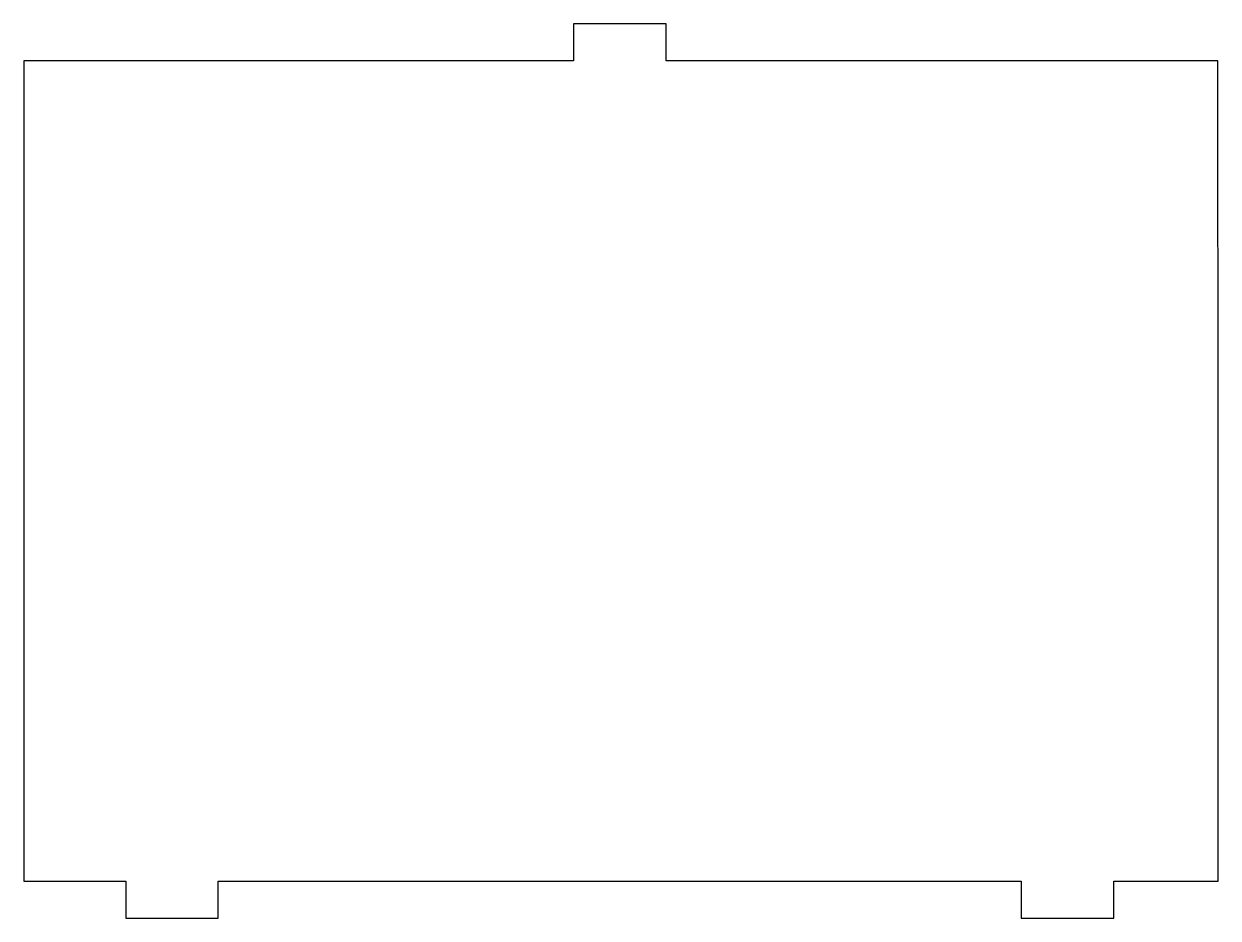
# Model space of a CAD drawing. Header units: millimetres. Extents: x 89.5 to 154, y 0 to 48.3.
import ezdxf

# ---------------------------------------------------------------- set-up
doc = ezdxf.new("R2010")
doc.units = ezdxf.units.MM
doc.layers.get('0').update_dxf_attribs({"linetype": 'CONTINUOUS'})

msp = doc.modelspace()

# ---------------------------------------------------------------- linework, layer by layer
msp.add_lwpolyline([(154.002, 46.3), (124.196, 46.3), (124.196, 48.3), (119.196, 48.3), (119.196, 46.3), (89.5, 46.3), (89.5, 2), (95, 2), (95, 0), (100, 0), (100, 2), (143.37, 2), (143.37, 0), (148.37, 0), (148.37, 2), (154.01, 2), (154.01, 26.131)], close=True)

doc.saveas('drawing.dxf')
